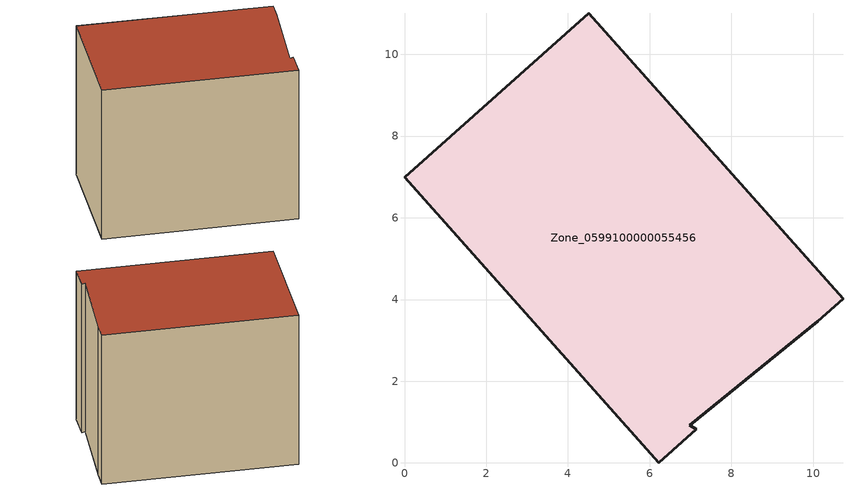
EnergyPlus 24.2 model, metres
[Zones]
Zone_0599100000055456
 floor ground (C_G): 10.73,4.02 10.11,3.47 6.98,0.92 7.14,0.82 6.22,0 0,6.99 4.51,11.01 z0
 wall outside (C_F): 7.14,0.82 6.98,0.92 10.11,3.47 10.73,4.02 4.51,11.01 0,6.99 6.22,0 7.14,0.82 z0:8.04
 roof outside (C_R): 10.11,3.47 10.73,4.02 4.51,11.01 0,6.99 6.22,0 7.14,0.82 6.98,0.92 z8.04
[BUILDING]
Pand.0599100000055456: North Axis=0; Terrain=City; Loads Convergence Tolerance Value=0.04; Temperature Convergence Tolerance Value=0.4; Solar Distribution=FullExterior; Maximum Number of Warmup Days=25; Minimum Number of Warmup Days=1
[Site:Location]
Rotterdam.The.Hague.AP_ZH_NLD Design_Conditions: Latitude=51.96; Longitude=4.45; Time Zone=1; Elevation=-4.5
[SITE:GROUNDTEMPERATURE:BUILDINGSURFACE]
18, 18, 18, 18, 18, 18, 18, 18, 18, 18, 18, 18
[MATERIAL] Thermal Absorptance=0.9; Solar Absorptance=0.7; Visible Absorptance=0.7
Name | Roughness | Thickness | Conductivity | Density | Specific Heat
G.TI.1965-1974 | MediumSmooth | 0.15 | 0.882353 | 540 | 1210
F.TI.1965-1974 | Rough | 0.3 | 0.697674 | 1920 | 840
R.TI.1965-1974 | MediumRough | 0.2 | 0.232558 | 1500 | 1000
[CONSTRUCTION]
C_G: G.TI.1965-1974
C_F: F.TI.1965-1974
C_R: R.TI.1965-1974
[ZONE]
Zone_0599100000055456: Type=1; Multiplier=1; Ceiling Height=Autocalculate; Volume=Autocalculate; Floor Area=autocalculate; Part of Total Floor Area=Yes
[ZONEINFILTRATION:DESIGNFLOWRATE]
Infil_Zone_0599100000055456: Zone or ZoneList or Space or SpaceList=Zone_0599100000055456; Schedule=AlwaysOn; Design Flow Rate Calculation Method=Flow/Area; Flow Rate per Floor Area=0.003; Constant Term Coefficient=1; Temperature Term Coefficient=0; Velocity Term Coefficient=0; Velocity Squared Term Coefficient=0
[HVACTEMPLATE:ZONE:IDEALLOADSAIRSYSTEM]
Zone_0599100000055456: Maximum Heating Supply Air Temperature=50; Minimum Cooling Supply Air Temperature=13; Maximum Heating Supply Air Humidity Ratio=0.0156; Minimum Cooling Supply Air Humidity Ratio=0.0077; Heating Limit=NoLimit; Cooling Limit=NoLimit; Dehumidification Control Type=ConstantSensibleHeatRatio; Cooling Sensible Heat Ratio=0.7; Dehumidification Setpoint=60; Humidification Control Type=None; Humidification Setpoint=30; Outdoor Air Method=None; Outdoor Air Flow Rate per Person=0.00944; Outdoor Air Flow Rate per Zone Floor Area=0; Outdoor Air Flow Rate per Zone=0; Demand Controlled Ventilation Type=None; Outdoor Air Economizer Type=NoEconomizer; Heat Recovery Type=None; Sensible Heat Recovery Effectiveness=0.7; Latent Heat Recovery Effectiveness=0.65
[ZONECONTROL:THERMOSTAT]
ThermostatControl_Zone_0599100000055456: Zone or ZoneList=Zone_0599100000055456; Control Type Schedule=DualSetpointControlType; Control 1=Thermostat_Zone_0599100000055456; Temperature Difference Between Cutout And Setpoint=0
[THERMOSTATSETPOINT:DUALSETPOINT]
Thermostat_Zone_0599100000055456: Heating Setpoint Temperature Schedule=HeatingSetpoint_Zone_0599100000055456; Cooling Setpoint Temperature Schedule=CoolingSetpoint_Zone_0599100000055456
[SCHEDULE:COMPACT]
HeatingSetpoint_Zone_0599100000055456: Through: 12/31, For: AllDays, Until: 24:00, 21
CoolingSetpoint_Zone_0599100000055456: Through: 12/31, For: AllDays, Until: 24:00, 24
DualSetpointControlType: Through: 12/31, For: AllDays, Until: 24:00, 4
AlwaysOn: Through: 12/31, For: AllDays, Until: 24:00, 1
